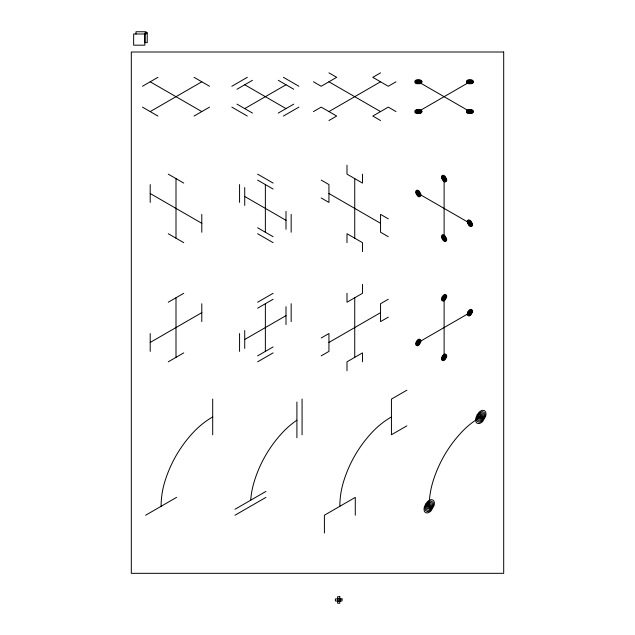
<?xml version="1.0" encoding="UTF-8"?>
<svg xmlns="http://www.w3.org/2000/svg" width="635" height="635" viewBox="0 0 635 635"><rect width="100%" height="100%" fill="white"/><g stroke="black" fill="none" stroke-linecap="round" stroke-linejoin="round"><path stroke-width="0.95" d="M142.462 86.265L157.94 77.327M150.201 111.585L201.795 81.796M231.831 86.265L247.309 77.327M236.99 89.241L252.468 80.304M194.056 116.054L209.534 107.117M244.729 108.601L286.004 84.772M278.265 113.07L293.743 104.132M283.424 116.054L298.902 107.117M313.46 111.585L321.199 107.117L336.677 116.054L328.938 120.523M380.54 72.858L372.801 77.327L388.279 86.265L396.018 81.796M328.938 111.585L380.54 81.796M418.306 111.585L469.908 81.796M168.259 302.236L183.737 293.299M150.201 342.455L201.795 312.666M257.627 302.236L273.106 293.299M257.627 308.197L273.106 299.26M168.259 361.815L183.737 352.885M244.729 339.479L286.004 315.643M257.627 355.862L273.106 346.924M257.627 361.815L273.106 352.885M321.199 337.987L328.938 333.518L328.938 351.393L321.199 355.862M388.279 299.26L380.54 303.728L380.54 321.604L388.279 317.135M328.938 342.455L380.54 312.666M418.306 342.455L469.908 312.666M145.621 515.239L176.586 497.364M406.884 390.184L391.438 399.097L391.438 434.761L406.884 425.847M234.99 509.278L265.954 491.403M234.99 515.239L265.954 497.364M337.606 598.781L339.796 598.781M337.606 601.154L339.796 601.154M418.306 81.796L469.908 111.585M328.938 72.858L336.677 77.327L321.199 86.265L313.46 81.796M396.018 111.585L388.279 107.117L372.801 116.054L380.54 120.523M328.938 81.796L380.54 111.585M283.424 77.327L298.902 86.265M278.265 80.304L293.743 89.241M244.729 84.772L286.004 108.601M418.306 193.508L469.908 223.298M194.056 77.327L209.534 86.265M236.99 104.132L252.468 113.07M231.831 107.117L247.309 116.054M321.199 180.102L328.938 184.571L328.938 202.446L321.199 197.977M388.279 218.829L380.54 214.36L380.54 232.235L388.279 236.704M150.201 81.796L201.795 111.585M328.938 193.508L380.54 223.298M142.462 107.117L157.94 116.054M257.627 174.141L273.106 183.078M257.627 180.102L273.106 189.039M244.729 196.485L286.004 220.313M168.259 174.141L183.737 183.078M257.627 227.767L273.106 236.704M257.627 233.72L273.106 242.657M150.201 193.508L201.795 223.298M168.259 233.72L183.737 242.657M444.111 178.61L444.111 238.188M444.111 297.767L444.111 357.354M362.474 174.141L362.474 183.078L346.996 174.141L346.996 165.203M362.474 251.595L362.474 242.657L346.996 233.72L346.996 242.657M362.474 284.369L362.474 293.299L346.996 302.236L346.996 293.299M362.474 361.815L362.474 352.885L346.996 361.815L346.996 370.753M355.282 515.215L355.282 497.388L324.406 515.215L324.406 533.043M354.735 178.61L354.735 238.188M354.735 297.767L354.735 357.354M339.836 598.916L339.836 601.02M302.07 399.058L302.07 434.808M296.91 402.034L296.91 437.785M291.163 214.36L291.163 232.235M291.163 303.728L291.163 321.604M286.004 211.384L286.004 229.251M286.004 306.705L286.004 324.58M265.366 184.571L265.366 232.235M265.366 303.728L265.366 351.393M244.729 187.547L244.729 205.422M244.729 330.541L244.729 348.417M239.57 184.571L239.57 202.446M239.57 333.518L239.57 351.393M212.701 399.058L212.701 434.808M201.795 214.36L201.795 232.235M201.795 303.728L201.795 321.604M175.998 178.61L175.998 238.188M175.998 297.767L175.998 357.354M150.201 184.571L150.201 202.446M150.201 333.518L150.201 351.393M144.82 34.012L144.82 45.18L133.644 45.18L133.644 34.012L146.113 33.98L146.113 31.75L135.985 31.75L135.985 33.98M480.814 416.933A83.383 83.383 0 0 0 461.97 431.8A125.968 125.968 0 0 0 432.665 482.544A83.383 83.383 0 0 0 429.212 506.301M391.438 416.933A83.383 83.383 0 0 0 372.594 431.8A125.968 125.968 0 0 0 343.297 482.544A83.383 83.383 0 0 0 339.844 506.301M296.91 420.164A83.383 83.383 0 0 0 283.226 431.8A125.968 125.968 0 0 0 253.929 482.544A83.383 83.383 0 0 0 250.698 500.213M212.701 416.933A83.383 83.383 0 0 0 193.858 431.8A125.968 125.968 0 0 0 164.56 482.544A83.383 83.383 0 0 0 161.1 506.301M417.346 342.575C418.457 347.281 420.942 337.391 417.346 342.575M417.83 342.519C418.394 344.503 419.346 340.217 417.83 342.519M443.143 297.894C444.254 302.601 446.746 292.711 443.143 297.894M443.627 297.831C444.19 299.815 445.143 295.537 443.627 297.831M443.143 357.473C444.254 362.18 446.746 352.29 443.143 357.473M443.627 357.41C444.19 359.394 445.143 355.116 443.627 357.41M427.284 506.539L427.347 508.421L429.212 508.683L431.141 506.055L431.086 504.23L430.07 503.642L429.212 503.92L427.284 506.539M428.252 506.42C429.355 511.127 431.848 501.237 428.252 506.42M468.94 312.785C470.051 317.492 472.543 307.602 468.94 312.785M469.424 312.73C469.987 314.714 470.94 310.428 469.424 312.73M478.885 417.171L478.949 419.052L480.814 419.314L482.735 416.687L482.687 414.861L481.663 414.274L480.814 414.544L478.885 417.171M479.846 417.052C480.957 421.759 483.449 411.869 479.846 417.052M417.37 192.468C417.592 197.39 421.227 192.175 417.37 192.468M417.838 192.984C417.949 195.445 419.767 192.842 417.838 192.984M443.167 177.578C443.389 182.499 447.032 177.276 443.167 177.578M443.635 178.094C443.746 180.554 445.572 177.943 443.635 178.094M443.167 237.157C443.389 242.078 447.032 236.855 443.167 237.157M443.635 237.673C443.746 240.133 445.572 237.522 443.635 237.673M468.971 222.258C469.194 227.179 472.829 221.964 468.971 222.258M469.44 222.782C469.551 225.242 471.368 222.631 469.44 222.782M419.036 81.796C417.433 83.296 417.433 80.288 419.036 81.796M419.767 81.796C416.56 84.804 416.552 78.788 419.767 81.796M420.497 81.796L420.386 82.209A1.699 1.699 0 0 1 419.854 82.685A2.5 2.5 0 0 1 419.187 82.955L417.433 82.955A2.5 2.5 0 0 1 416.758 82.685A1.595 1.595 0 0 1 416.258 82.232L416.258 81.351A1.595 1.595 0 0 1 416.758 80.899A2.5 2.5 0 0 1 417.433 80.629L419.187 80.629A2.5 2.5 0 0 1 419.854 80.899A1.595 1.595 0 0 1 420.354 81.351L420.497 81.796M421.227 81.796L421.076 82.344A2.262 2.262 0 0 1 420.37 82.987A3.334 3.334 0 0 1 419.481 83.344L417.139 83.344A3.334 3.334 0 0 1 416.242 82.987A2.127 2.127 0 0 1 415.576 82.383L415.576 81.201A2.127 2.127 0 0 1 416.242 80.605A3.334 3.334 0 0 1 417.139 80.248L419.481 80.248A3.334 3.334 0 0 1 420.37 80.605A2.127 2.127 0 0 1 421.037 81.201L421.227 81.796M421.957 81.796L421.775 82.486A2.826 2.826 0 0 1 420.886 83.28A4.167 4.167 0 0 1 419.775 83.725L416.846 83.725A4.167 4.167 0 0 1 415.727 83.28A2.659 2.659 0 0 1 414.893 82.526L414.893 81.058A2.659 2.659 0 0 1 415.727 80.304A4.167 4.167 0 0 1 416.846 79.859L419.775 79.859A4.167 4.167 0 0 1 420.886 80.304A2.659 2.659 0 0 1 421.719 81.058L421.957 81.796M419.036 111.585C417.433 113.086 417.433 110.077 419.036 111.585M419.767 111.585C416.56 114.594 416.552 108.577 419.767 111.585M420.497 111.585L420.386 111.998A1.699 1.699 0 0 1 419.854 112.474A2.5 2.5 0 0 1 419.187 112.744L417.433 112.744A2.5 2.5 0 0 1 416.758 112.474A1.595 1.595 0 0 1 416.258 112.022L416.258 111.141A1.595 1.595 0 0 1 416.758 110.688A2.5 2.5 0 0 1 417.433 110.427L419.187 110.427A2.5 2.5 0 0 1 419.854 110.688A1.595 1.595 0 0 1 420.354 111.141L420.497 111.585M421.227 111.585L421.076 112.133A2.262 2.262 0 0 1 420.37 112.776A3.334 3.334 0 0 1 419.481 113.133L417.139 113.133A3.334 3.334 0 0 1 416.242 112.776A2.127 2.127 0 0 1 415.576 112.173L415.576 110.998A2.127 2.127 0 0 1 416.242 110.395A3.334 3.334 0 0 1 417.139 110.038L419.481 110.038A3.334 3.334 0 0 1 420.37 110.395A2.127 2.127 0 0 1 421.037 110.998L421.227 111.585M421.957 111.585L421.775 112.276A2.826 2.826 0 0 1 420.886 113.07A4.167 4.167 0 0 1 419.775 113.514L416.846 113.514A4.167 4.167 0 0 1 415.727 113.07A2.659 2.659 0 0 1 414.893 112.316L414.893 110.847A2.659 2.659 0 0 1 415.727 110.093A4.167 4.167 0 0 1 416.846 109.649L419.775 109.649A4.167 4.167 0 0 1 420.886 110.093A2.659 2.659 0 0 1 421.719 110.847L421.957 111.585M470.638 81.796C469.035 83.296 469.027 80.288 470.638 81.796M471.368 81.796C468.154 84.804 468.154 78.788 471.368 81.796M472.099 81.796L471.988 82.209A1.699 1.699 0 0 1 471.456 82.685A2.5 2.5 0 0 1 470.789 82.955L469.027 82.955A2.5 2.5 0 0 1 468.36 82.685A1.595 1.595 0 0 1 467.86 82.232L467.86 81.351A1.595 1.595 0 0 1 468.36 80.899A2.5 2.5 0 0 1 469.027 80.629L470.789 80.629A2.5 2.5 0 0 1 471.456 80.899A1.595 1.595 0 0 1 471.956 81.351L472.099 81.796M472.829 81.796L472.678 82.344A2.262 2.262 0 0 1 471.972 82.987A3.334 3.334 0 0 1 471.075 83.344L468.733 83.344A3.334 3.334 0 0 1 467.844 82.987A2.127 2.127 0 0 1 467.177 82.383L467.177 81.201A2.127 2.127 0 0 1 467.844 80.605A3.334 3.334 0 0 1 468.733 80.248L471.075 80.248A3.334 3.334 0 0 1 471.972 80.605A2.127 2.127 0 0 1 472.638 81.201L472.829 81.796M473.551 81.796L473.369 82.486A2.826 2.826 0 0 1 472.488 83.28A4.167 4.167 0 0 1 471.368 83.725L468.439 83.725A4.167 4.167 0 0 1 467.328 83.28A2.659 2.659 0 0 1 466.495 82.526L466.495 81.058A2.659 2.659 0 0 1 467.328 80.304A4.167 4.167 0 0 1 468.439 79.859L471.368 79.859A4.167 4.167 0 0 1 472.488 80.304A2.659 2.659 0 0 1 473.321 81.058L473.551 81.796M470.638 111.585C469.035 113.086 469.027 110.077 470.638 111.585M471.368 111.585C468.154 114.594 468.154 108.577 471.368 111.585M472.099 111.585L471.988 111.998A1.699 1.699 0 0 1 471.456 112.474A2.5 2.5 0 0 1 470.789 112.744L469.027 112.744A2.5 2.5 0 0 1 468.36 112.474A1.595 1.595 0 0 1 467.86 112.022L467.86 111.141A1.595 1.595 0 0 1 468.36 110.688A2.5 2.5 0 0 1 469.027 110.427L470.789 110.427A2.5 2.5 0 0 1 471.456 110.688A1.595 1.595 0 0 1 471.956 111.141L472.099 111.585M472.829 111.585L472.678 112.133A2.262 2.262 0 0 1 471.972 112.776A3.334 3.334 0 0 1 471.075 113.133L468.733 113.133A3.334 3.334 0 0 1 467.844 112.776A2.127 2.127 0 0 1 467.177 112.173L467.177 110.998A2.127 2.127 0 0 1 467.844 110.395A3.334 3.334 0 0 1 468.733 110.038L471.075 110.038A3.334 3.334 0 0 1 471.972 110.395A2.127 2.127 0 0 1 472.638 110.998L472.829 111.585M473.551 111.585L473.369 112.276A2.826 2.826 0 0 1 472.488 113.07A4.167 4.167 0 0 1 471.368 113.514L468.439 113.514A4.167 4.167 0 0 1 467.328 113.07A2.659 2.659 0 0 1 466.495 112.316L466.495 110.847A2.659 2.659 0 0 1 467.328 110.093A4.167 4.167 0 0 1 468.439 109.649L471.368 109.649A4.167 4.167 0 0 1 472.488 110.093A2.659 2.659 0 0 1 473.321 110.847L473.551 111.585M416.481 341.4L415.901 342.757A4.167 4.167 0 0 0 415.727 343.948A2.826 2.826 0 0 0 415.981 345.107L417.243 345.781A2.659 2.659 0 0 0 418.306 345.432A4.167 4.167 0 0 0 419.251 344.694L420.719 342.154A4.167 4.167 0 0 0 420.886 340.963A2.659 2.659 0 0 0 420.648 339.868L419.378 339.13A2.659 2.659 0 0 0 418.306 339.479A4.167 4.167 0 0 0 417.37 340.217L416.481 341.4M416.846 341.614L416.385 342.694A3.334 3.334 0 0 0 416.242 343.646A2.262 2.262 0 0 0 416.449 344.583L417.457 345.115A2.127 2.127 0 0 0 418.306 344.837A3.334 3.334 0 0 0 419.06 344.241L420.235 342.217A3.334 3.334 0 0 0 420.37 341.265A2.127 2.127 0 0 0 420.179 340.384L419.163 339.796A2.127 2.127 0 0 0 418.306 340.074A3.334 3.334 0 0 0 417.552 340.67L416.846 341.614M417.211 341.82L416.862 342.638A2.5 2.5 0 0 0 416.758 343.352A1.699 1.699 0 0 0 416.909 344.051L417.671 344.448A1.595 1.595 0 0 0 418.306 344.241A2.5 2.5 0 0 0 418.878 343.797L419.751 342.273A2.5 2.5 0 0 0 419.854 341.559A1.595 1.595 0 0 0 419.711 340.9L418.949 340.463A1.595 1.595 0 0 0 418.306 340.67A2.5 2.5 0 0 0 417.743 341.114L417.211 341.82M442.285 296.72L441.698 298.069A4.167 4.167 0 0 0 441.531 299.26A2.826 2.826 0 0 0 441.777 300.426L443.039 301.093A2.659 2.659 0 0 0 444.111 300.752A4.167 4.167 0 0 0 445.048 300.006L446.516 297.466A4.167 4.167 0 0 0 446.691 296.283A2.659 2.659 0 0 0 446.453 295.188L445.175 294.449A2.659 2.659 0 0 0 444.111 294.791A4.167 4.167 0 0 0 443.167 295.537L442.285 296.72M442.651 296.926L442.182 298.013A3.334 3.334 0 0 0 442.047 298.966A2.262 2.262 0 0 0 442.246 299.895L443.254 300.426A2.127 2.127 0 0 0 444.111 300.157A3.334 3.334 0 0 0 444.857 299.561L446.032 297.529A3.334 3.334 0 0 0 446.175 296.577A2.127 2.127 0 0 0 445.984 295.704L444.96 295.116A2.127 2.127 0 0 0 444.111 295.386A3.334 3.334 0 0 0 443.357 295.981L442.651 296.926M443.016 297.14L442.666 297.95A2.5 2.5 0 0 0 442.563 298.664A1.699 1.699 0 0 0 442.714 299.363L443.468 299.768A1.595 1.595 0 0 0 444.111 299.561A2.5 2.5 0 0 0 444.675 299.109L445.548 297.593A2.5 2.5 0 0 0 445.659 296.878A1.595 1.595 0 0 0 445.516 296.22L444.746 295.775A1.595 1.595 0 0 0 444.111 295.981A2.5 2.5 0 0 0 443.54 296.426L443.016 297.14M442.285 356.298L441.698 357.656A4.167 4.167 0 0 0 441.531 358.838A2.826 2.826 0 0 0 441.777 360.005L443.039 360.672A2.659 2.659 0 0 0 444.111 360.331A4.167 4.167 0 0 0 445.048 359.585L446.516 357.053A4.167 4.167 0 0 0 446.691 355.862A2.659 2.659 0 0 0 446.453 354.767L445.175 354.028A2.659 2.659 0 0 0 444.111 354.37A4.167 4.167 0 0 0 443.167 355.116L442.285 356.298M442.651 356.505L442.182 357.592A3.334 3.334 0 0 0 442.047 358.545A2.262 2.262 0 0 0 442.246 359.474L443.254 360.005A2.127 2.127 0 0 0 444.111 359.735A3.334 3.334 0 0 0 444.857 359.14L446.032 357.108A3.334 3.334 0 0 0 446.175 356.156A2.127 2.127 0 0 0 445.984 355.282L444.96 354.695A2.127 2.127 0 0 0 444.111 354.965A3.334 3.334 0 0 0 443.357 355.56L442.651 356.505M443.016 356.719L442.666 357.529A2.5 2.5 0 0 0 442.563 358.243A1.699 1.699 0 0 0 442.714 358.942L443.468 359.346A1.595 1.595 0 0 0 444.111 359.14A2.5 2.5 0 0 0 444.675 358.696L445.548 357.172A2.5 2.5 0 0 0 445.659 356.457A1.595 1.595 0 0 0 445.516 355.798L444.746 355.354A1.595 1.595 0 0 0 444.111 355.56A2.5 2.5 0 0 0 443.54 356.013L443.016 356.719M468.082 311.61L467.503 312.968A4.167 4.167 0 0 0 467.328 314.158A2.826 2.826 0 0 0 467.574 315.317L468.836 315.992A2.659 2.659 0 0 0 469.908 315.643A4.167 4.167 0 0 0 470.845 314.904L472.313 312.364A4.167 4.167 0 0 0 472.488 311.174A2.659 2.659 0 0 0 472.25 310.078L470.972 309.34A2.659 2.659 0 0 0 469.908 309.69A4.167 4.167 0 0 0 468.963 310.428L468.082 311.61M468.447 311.825L467.979 312.904A3.334 3.334 0 0 0 467.844 313.857A2.262 2.262 0 0 0 468.043 314.785L469.051 315.325A2.127 2.127 0 0 0 469.908 315.047A3.334 3.334 0 0 0 470.662 314.452L471.829 312.428A3.334 3.334 0 0 0 471.972 311.475A2.127 2.127 0 0 0 471.781 310.594L470.757 310.007A2.127 2.127 0 0 0 469.908 310.285A3.334 3.334 0 0 0 469.154 310.88L468.447 311.825M468.813 312.031L468.463 312.849A2.5 2.5 0 0 0 468.36 313.563A1.699 1.699 0 0 0 468.511 314.262L469.265 314.658A1.595 1.595 0 0 0 469.908 314.452A2.5 2.5 0 0 0 470.471 314.007L471.353 312.483A2.5 2.5 0 0 0 471.456 311.769A1.595 1.595 0 0 0 471.313 311.11L470.551 310.674A1.595 1.595 0 0 0 469.908 310.88A2.5 2.5 0 0 0 469.344 311.325L468.813 312.031M425.561 504.19L424.394 506.905A8.342 8.342 0 0 0 424.053 509.278A5.651 5.651 0 0 0 424.553 511.612L425.561 512.62L427.077 512.945A5.326 5.326 0 0 0 429.212 512.255A8.342 8.342 0 0 0 431.094 510.77L434.03 505.698A8.342 8.342 0 0 0 434.372 503.325A5.326 5.326 0 0 0 433.895 501.126L432.864 499.983L431.348 499.658A5.326 5.326 0 0 0 429.212 500.34A8.342 8.342 0 0 0 427.331 501.833L425.561 504.19M426.291 504.619L425.363 506.786A6.667 6.667 0 0 0 425.085 508.683A4.524 4.524 0 0 0 425.49 510.548L427.506 511.619A4.262 4.262 0 0 0 429.212 511.064A6.667 6.667 0 0 0 430.72 509.881L433.062 505.817A6.667 6.667 0 0 0 433.34 503.92A4.262 4.262 0 0 0 432.959 502.158L430.919 500.983A4.262 4.262 0 0 0 429.212 501.531A6.667 6.667 0 0 0 427.704 502.722L426.291 504.619M427.022 505.039L426.323 506.666A5.001 5.001 0 0 0 426.117 508.087A3.389 3.389 0 0 0 426.418 509.484L427.926 510.286A3.191 3.191 0 0 0 429.212 509.873A5.001 5.001 0 0 0 430.339 508.984L432.102 505.936A5.001 5.001 0 0 0 432.308 504.515A3.191 3.191 0 0 0 432.022 503.198L430.498 502.317A3.191 3.191 0 0 0 429.212 502.729A5.001 5.001 0 0 0 428.085 503.618L427.022 505.039M477.163 414.822L475.996 417.536A8.342 8.342 0 0 0 475.647 419.91A5.651 5.651 0 0 0 476.155 422.243L477.163 423.251L478.671 423.577A5.326 5.326 0 0 0 480.814 422.886A8.342 8.342 0 0 0 482.695 421.402L485.624 416.33A8.342 8.342 0 0 0 485.973 413.949A5.326 5.326 0 0 0 485.497 411.758L484.457 410.615L482.949 410.281A5.326 5.326 0 0 0 480.814 410.972A8.342 8.342 0 0 0 478.925 412.456L477.163 414.822M477.893 415.242L476.956 417.417A6.667 6.667 0 0 0 476.679 419.314A4.524 4.524 0 0 0 477.083 421.18L479.1 422.243A4.262 4.262 0 0 0 480.814 421.696A6.667 6.667 0 0 0 482.314 420.505L484.664 416.449A6.667 6.667 0 0 0 484.942 414.544A4.262 4.262 0 0 0 484.561 412.79L482.521 411.615A4.262 4.262 0 0 0 480.814 412.163A6.667 6.667 0 0 0 479.306 413.353L477.893 415.242M478.623 415.663L477.925 417.29A5.001 5.001 0 0 0 477.711 418.719A3.389 3.389 0 0 0 478.012 420.116L479.528 420.918A3.191 3.191 0 0 0 480.814 420.505A5.001 5.001 0 0 0 481.941 419.616L483.695 416.568A5.001 5.001 0 0 0 483.91 415.139A3.191 3.191 0 0 0 483.624 413.829L482.092 412.94A3.191 3.191 0 0 0 480.814 413.353A5.001 5.001 0 0 0 479.679 414.25L478.623 415.663M416.481 190.349L415.965 190.921A2.659 2.659 0 0 0 415.727 192.016A4.167 4.167 0 0 0 415.901 193.207L417.37 195.739A4.167 4.167 0 0 0 418.306 196.485A2.659 2.659 0 0 0 419.378 196.826L420.64 196.159A2.826 2.826 0 0 0 420.886 194.993A4.167 4.167 0 0 0 420.719 193.81L419.251 191.27A4.167 4.167 0 0 0 418.306 190.524A2.659 2.659 0 0 0 417.243 190.182L416.481 190.349M416.846 190.976L416.433 191.437A2.127 2.127 0 0 0 416.242 192.318A3.334 3.334 0 0 0 416.385 193.262L417.552 195.294A3.334 3.334 0 0 0 418.306 195.89A2.127 2.127 0 0 0 419.163 196.167L420.172 195.628A2.262 2.262 0 0 0 420.37 194.699A3.334 3.334 0 0 0 420.235 193.746L419.06 191.714A3.334 3.334 0 0 0 418.306 191.119A2.127 2.127 0 0 0 417.457 190.849L416.846 190.976M417.211 191.611L416.901 191.953A1.595 1.595 0 0 0 416.758 192.611A2.5 2.5 0 0 0 416.862 193.326L417.743 194.85A2.5 2.5 0 0 0 418.306 195.294A1.595 1.595 0 0 0 418.949 195.501L419.703 195.096A1.699 1.699 0 0 0 419.854 194.397A2.5 2.5 0 0 0 419.751 193.683L418.878 192.167A2.5 2.5 0 0 0 418.306 191.714A1.595 1.595 0 0 0 417.671 191.516L417.211 191.611M442.285 175.45L441.762 176.022A2.659 2.659 0 0 0 441.531 177.117A4.167 4.167 0 0 0 441.698 178.308L443.167 180.848A4.167 4.167 0 0 0 444.111 181.586A2.659 2.659 0 0 0 445.175 181.935L446.437 181.269A2.826 2.826 0 0 0 446.691 180.102A4.167 4.167 0 0 0 446.516 178.911L445.048 176.371A4.167 4.167 0 0 0 444.111 175.633A2.659 2.659 0 0 0 443.039 175.292L442.285 175.45M442.651 176.085L442.23 176.538A2.127 2.127 0 0 0 442.047 177.419A3.334 3.334 0 0 0 442.182 178.371L443.357 180.396A3.334 3.334 0 0 0 444.111 180.991A2.127 2.127 0 0 0 444.96 181.269L445.968 180.737A2.262 2.262 0 0 0 446.175 179.8A3.334 3.334 0 0 0 446.032 178.856L444.857 176.824A3.334 3.334 0 0 0 444.111 176.228A2.127 2.127 0 0 0 443.254 175.951L442.651 176.085M443.016 176.713L442.698 177.062A1.595 1.595 0 0 0 442.563 177.721A2.5 2.5 0 0 0 442.666 178.427L443.54 179.951A2.5 2.5 0 0 0 444.111 180.396A1.595 1.595 0 0 0 444.746 180.602L445.508 180.205A1.699 1.699 0 0 0 445.659 179.507A2.5 2.5 0 0 0 445.548 178.792L444.675 177.268A2.5 2.5 0 0 0 444.111 176.824A1.595 1.595 0 0 0 443.468 176.617L443.016 176.713M442.285 235.029L441.762 235.601A2.659 2.659 0 0 0 441.531 236.704A4.167 4.167 0 0 0 441.698 237.887L443.167 240.427A4.167 4.167 0 0 0 444.111 241.173A2.659 2.659 0 0 0 445.175 241.514L446.437 240.848A2.826 2.826 0 0 0 446.691 239.681A4.167 4.167 0 0 0 446.516 238.49L445.048 235.958A4.167 4.167 0 0 0 444.111 235.212A2.659 2.659 0 0 0 443.039 234.871L442.285 235.029M442.651 235.664L442.23 236.125A2.127 2.127 0 0 0 442.047 236.998A3.334 3.334 0 0 0 442.182 237.95L443.357 239.982A3.334 3.334 0 0 0 444.111 240.578A2.127 2.127 0 0 0 444.96 240.848L445.968 240.316A2.262 2.262 0 0 0 446.175 239.379A3.334 3.334 0 0 0 446.032 238.435L444.857 236.403A3.334 3.334 0 0 0 444.111 235.807A2.127 2.127 0 0 0 443.254 235.529L442.651 235.664M443.016 236.291L442.698 236.641A1.595 1.595 0 0 0 442.563 237.299A2.5 2.5 0 0 0 442.666 238.006L443.54 239.53A2.5 2.5 0 0 0 444.111 239.974A1.595 1.595 0 0 0 444.746 240.181L445.508 239.784A1.699 1.699 0 0 0 445.659 239.085A2.5 2.5 0 0 0 445.548 238.371L444.675 236.847A2.5 2.5 0 0 0 444.111 236.403A1.595 1.595 0 0 0 443.468 236.196L443.016 236.291M468.082 220.139L467.566 220.71A2.659 2.659 0 0 0 467.328 221.805A4.167 4.167 0 0 0 467.503 222.996L468.963 225.528A4.167 4.167 0 0 0 469.908 226.274A2.659 2.659 0 0 0 470.972 226.616L472.234 225.949A2.826 2.826 0 0 0 472.488 224.782A4.167 4.167 0 0 0 472.313 223.599L470.845 221.059A4.167 4.167 0 0 0 469.908 220.313A2.659 2.659 0 0 0 468.836 219.972L468.082 220.139M468.447 220.766L468.035 221.226A2.127 2.127 0 0 0 467.844 222.107A3.334 3.334 0 0 0 467.979 223.052L469.154 225.084A3.334 3.334 0 0 0 469.908 225.679A2.127 2.127 0 0 0 470.757 225.957L471.765 225.417A2.262 2.262 0 0 0 471.972 224.488A3.334 3.334 0 0 0 471.829 223.536L470.662 221.504A3.334 3.334 0 0 0 469.908 220.909A2.127 2.127 0 0 0 469.051 220.639L468.447 220.766M468.813 221.401L468.503 221.742A1.595 1.595 0 0 0 468.36 222.401A2.5 2.5 0 0 0 468.463 223.115L469.344 224.639A2.5 2.5 0 0 0 469.908 225.084A1.595 1.595 0 0 0 470.551 225.29L471.305 224.885A1.699 1.699 0 0 0 471.456 224.187A2.5 2.5 0 0 0 471.353 223.48L470.471 221.956A2.5 2.5 0 0 0 469.908 221.512A1.595 1.595 0 0 0 469.265 221.305L468.813 221.401M147.225 32.869L144.994 32.869L144.994 42.648L147.225 42.648L147.225 32.869M503.69 52.006L131.31 52.006L131.31 573.326L503.69 573.326L503.69 52.006M339.796 596.686L337.606 596.686L337.606 603.25L339.796 603.25L339.796 596.686M342.035 598.916L335.367 598.916L335.367 601.02L342.035 601.02L342.035 598.916"/></g></svg>
